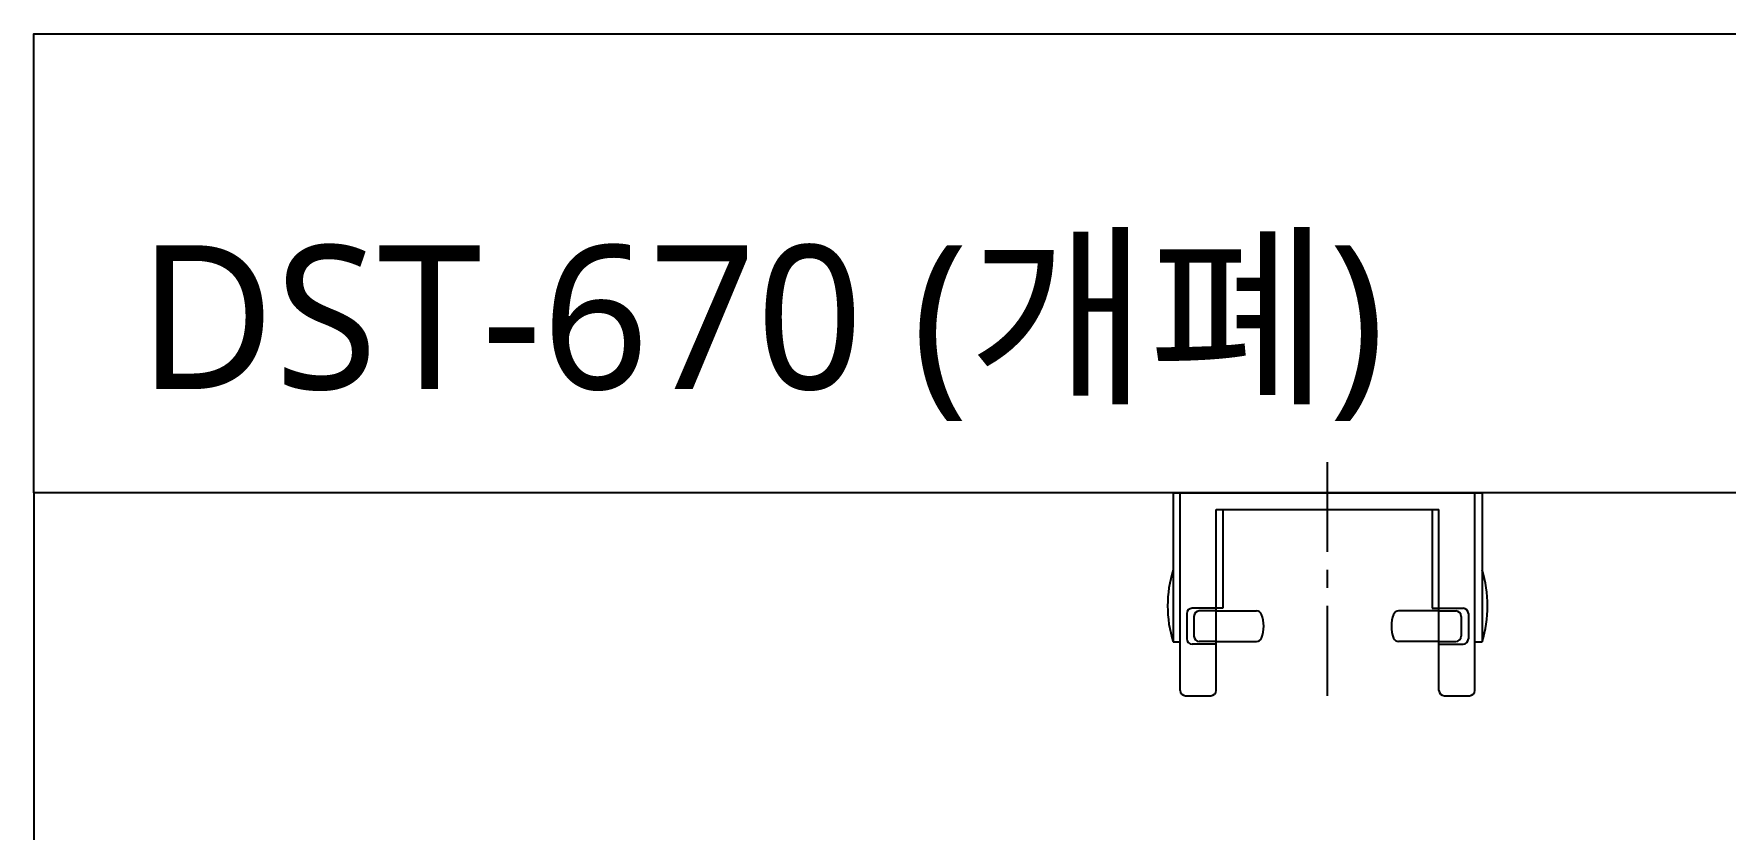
# Model space of a CAD drawing. Extents: x 3267 to 9145, y -61 to 2467.
# Drawn here: x 6510 to 7451, y 2025 to 2467 of the extents above; entities that cross this region are included whole.
import ezdxf

# ---------------------------------------------------------------- set-up
doc = ezdxf.new("R2010")
doc.units = 0
doc.header["$LTSCALE"] = 20
doc.header["$MEASUREMENT"] = 0
doc.linetypes.add('CENTER', pattern=[2, 1.25, -0.25, 0.25, -0.25])
doc.layers.get('0').update_dxf_attribs({"linetype": 'CONTINUOUS'})
for name, color, linetype in [('3', 3, 'CONTINUOUS'), ('4', 4, 'CONTINUOUS'), ('6', 6, 'CONTINUOUS'), ('CENTER', 2, 'CENTER')]:
    doc.layers.add(name, color=color, linetype=linetype)
doc.styles.add('GHS', font='romans', dxfattribs={"bigfont": 'ghs'})

msp = doc.modelspace()

# ---------------------------------------------------------------- linework, layer by layer
at = {"layer": '3', "color": 7}
msp.add_lwpolyline([(6510.15, 2211.77), (6510.15, 2467.14), (9145.29, 2467.14), (9145.29, 286.73), (8437.65, 286.73)], dxfattribs=at)
at = {"layer": '4'}
for p, q in [((7144.15, 2211.77), (7316.15, 2211.77)), ((7144.15, 2211.77), (7144.15, 2128.77)), ((7148.15, 2101.77), (7148.15, 2211.77)), ((7312.15, 2101.77), (7312.15, 2211.77)), ((7316.15, 2211.77), (7316.15, 2128.77)), ((7168.15, 2202.46), (7292.15, 2202.46)), ((7168.15, 2101.77), (7168.15, 2202.46)), ((7171.92, 2202.46), (7171.92, 2147.46)), ((7288.38, 2202.46), (7288.38, 2147.46)), ((7292.15, 2101.77), (7292.15, 2202.46)), ((7168.15, 2147.46), (7154.78, 2147.46)), ((7171.92, 2147.46), (7168.15, 2147.46)), ((7288.38, 2147.46), (7292.15, 2147.46)), ((7292.15, 2147.46), (7305.53, 2147.46)), ((7151.78, 2144.46), (7151.78, 2130.46)), ((7155.78, 2142.96), (7155.78, 2131.96)), ((7168.15, 2145.96), (7158.78, 2145.96)), ((7168.15, 2145.96), (7190.61, 2145.96)), ((7292.15, 2145.96), (7269.7, 2145.96)), ((7292.15, 2145.96), (7301.53, 2145.96)), ((7304.53, 2142.96), (7304.53, 2131.96)), ((7308.53, 2144.46), (7308.53, 2130.46)), ((7144.15, 2128.77), (7148.15, 2128.77)), ((7168.15, 2127.46), (7154.78, 2127.46)), ((7168.15, 2128.96), (7158.78, 2128.96)), ((7168.15, 2128.96), (7190.61, 2128.96)), ((7292.15, 2128.96), (7269.7, 2128.96)), ((7292.15, 2128.96), (7301.53, 2128.96)), ((7292.15, 2127.46), (7305.53, 2127.46)), ((7312.15, 2128.77), (7316.15, 2128.77)), ((7151.15, 2098.77), (7165.15, 2098.77)), ((7295.15, 2098.77), (7309.15, 2098.77))]:
    msp.add_line(p, q, dxfattribs=at)
for centre, radius, start, end in [((7209.33, 2148.77), 68.18, 162.94091, 197.05909), ((7250.98, 2148.77), 68.18, 342.94091, 17.05909), ((7154.78, 2144.46), 3, 90, 180), ((7305.53, 2144.46), 3, 0, 90), ((7158.78, 2142.96), 3, 90, 180), ((7190.61, 2142.96), 3, 20.74303, 90), ((7176.09, 2137.46), 18.53, 339.25697, 20.74303), ((7284.22, 2137.46), 18.53, 159.25697, 200.74303), ((7269.7, 2142.96), 3, 90, 159.25697), ((7301.53, 2142.96), 3, 0, 90), ((7154.78, 2130.46), 3, 180, 270), ((7158.78, 2131.96), 3, 180, 270), ((7190.61, 2131.96), 3, 270, 339.25697), ((7269.7, 2131.96), 3, 200.74303, 270), ((7301.53, 2131.96), 3, 270, 0), ((7305.53, 2130.46), 3, 270, 0), ((7151.15, 2101.77), 3, 180, 270), ((7165.15, 2101.77), 3, 270, 0), ((7295.15, 2101.77), 3, 180, 270), ((7309.15, 2101.77), 3, 270, 0)]:
    msp.add_arc(centre, radius, start, end, dxfattribs=at)
at = {"layer": '6'}
msp.add_lwpolyline([(7510.15, 2211.77), (6510.15, 2211.77), (6510.15, 286.73), (8437.65, 286.73), (8437.65, 1311.73)], dxfattribs=at)
at = {"layer": 'CENTER', "color": 1, "linetype": 'CENTER', "ltscale": 2}
msp.add_line((7230.15, 2098.77), (7230.15, 2231.53), dxfattribs=at)

# ---------------------------------------------------------------- texts
at = {"insert": (6568.18, 2349.43), "char_height": 80, "width": 1333.0235, "attachment_point": 1, "style": 'GHS'}
msp.add_mtext('{\\fNanumGothic|b0|i0|c0|p50;DST-6\\fNanumGothic|b0|i0|c129|p50;70 (개폐)}', dxfattribs=at)

doc.saveas('drawing.dxf')
